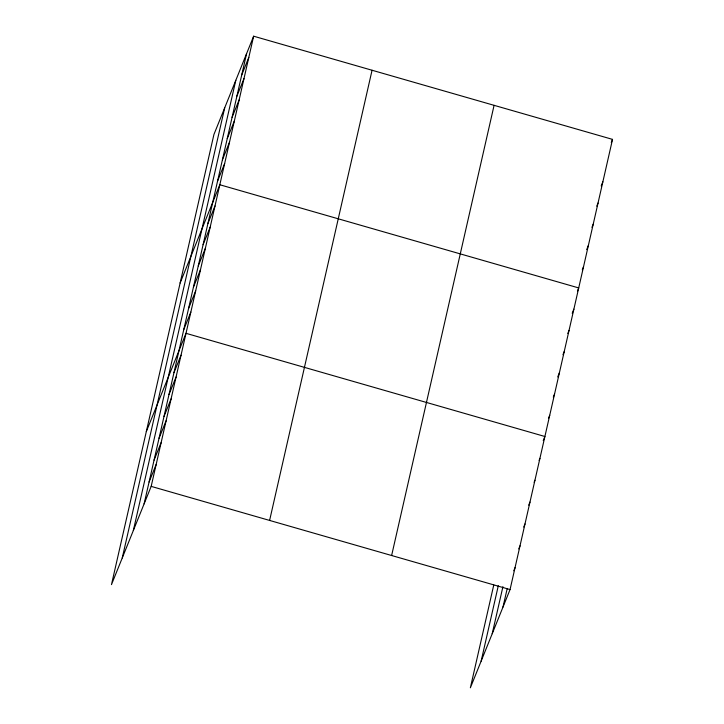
<?xml version="1.0" encoding="UTF-8"?>
<svg xmlns="http://www.w3.org/2000/svg" width="724" height="724" viewBox="0 0 724 724"><rect width="100%" height="100%" fill="white"/><g stroke="black" fill="none" stroke-linecap="round" stroke-linejoin="round"><path stroke-width="1.09" d="M122.247 557.978L224.712 107.795M133.334 530.52L235.798 80.337M144.103 503.877L246.567 53.694M253.635 36.2L213.942 134.438L111.478 584.621L151.171 486.383L253.635 36.2L612.522 139.379L510.058 589.562L470.365 687.8L493.759 585.028M269.609 520.429L372.064 70.246M391.63 555.507L494.085 105.333M481.134 661.157L498.302 585.716M492.22 633.699L502.927 586.684M502.99 607.056L507.225 588.467M241.735 74.916L248.803 57.422M236.902 96.138L243.97 78.645M232.078 117.36L239.146 99.867M227.245 138.583L234.314 121.089M222.413 159.805L229.481 142.311M217.58 181.027L224.648 163.534M180.131 283.003L219.825 184.756L578.711 287.935L577.462 291.021M207.924 223.472L214.992 205.978M203.091 244.703L210.159 227.2M198.258 265.925L205.326 248.432M193.435 287.147L200.503 269.654M188.602 308.37L195.67 290.876M183.769 329.592L190.837 312.098M146.32 431.558L186.005 333.321L544.891 436.5L543.235 440.617M173.968 372.679L181.036 355.185M168.991 394.544L176.059 377.05M164.013 416.409L171.081 398.915M159.036 438.273L166.104 420.78M154.058 460.138L161.126 442.645M149.081 482.012L156.149 464.509M611.273 142.465L612.522 139.379M601.201 185.941L602.857 181.824M596.784 206.132L598.033 203.046M591.951 227.354L593.2 224.268M586.702 249.608L588.368 245.49M582.295 269.799L583.535 266.713M572.213 313.275L573.879 309.157M567.797 333.474L569.046 330.379M562.973 354.697L564.213 351.611M557.724 376.942L559.39 372.833M553.308 397.141L554.557 394.055M548.475 418.363L549.724 415.277M539.09 460.419L539.923 458.364M534.113 482.284L534.946 480.229M528.719 505.18L529.968 502.094M523.742 527.045L524.99 523.959M518.764 548.91L520.013 545.824M513.787 570.784L515.036 567.688M151.171 486.383L510.058 589.562"/></g></svg>
